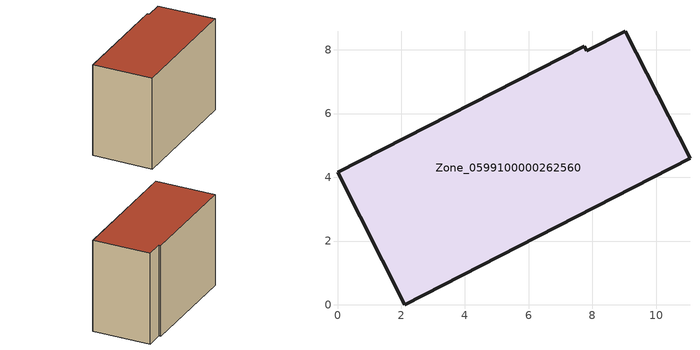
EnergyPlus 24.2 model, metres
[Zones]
Zone_0599100000262560
 floor ground (C_G): 9.03,8.58 11.06,4.6 2.11,0 0,4.16 7.74,8.12 7.81,7.97 z0
 wall outside (C_F): 2.11,0 11.06,4.6 9.03,8.58 7.81,7.97 7.74,8.12 0,4.16 2.11,0 z0:7.13
 roof outside (C_R): 11.06,4.6 9.03,8.58 7.81,7.97 7.74,8.12 0,4.16 2.11,0 z7.13
[BUILDING]
Pand.0599100000262560: North Axis=0; Terrain=City; Loads Convergence Tolerance Value=0.04; Temperature Convergence Tolerance Value=0.4; Solar Distribution=FullExterior; Maximum Number of Warmup Days=25; Minimum Number of Warmup Days=1
[Site:Location]
Rotterdam.The.Hague.AP_ZH_NLD Design_Conditions: Latitude=51.96; Longitude=4.45; Time Zone=1; Elevation=-4.5
[SITE:GROUNDTEMPERATURE:BUILDINGSURFACE]
18, 18, 18, 18, 18, 18, 18, 18, 18, 18, 18, 18
[MATERIAL] Thermal Absorptance=0.9; Solar Absorptance=0.7; Visible Absorptance=0.7
Name | Roughness | Thickness | Conductivity | Density | Specific Heat
G.TI.1946 | MediumSmooth | 0.15 | 1 | 540 | 1210
F.TI.1946 | Rough | 0.3 | 0.857143 | 1920 | 840
R.TI.1946 | MediumRough | 0.2 | 0.1 | 1500 | 1000
[CONSTRUCTION]
C_G: G.TI.1946
C_F: F.TI.1946
C_R: R.TI.1946
[ZONE]
Zone_0599100000262560: Type=1; Multiplier=1; Ceiling Height=Autocalculate; Volume=Autocalculate; Floor Area=autocalculate; Part of Total Floor Area=Yes
[ZONEINFILTRATION:DESIGNFLOWRATE]
Infil_Zone_0599100000262560: Zone or ZoneList or Space or SpaceList=Zone_0599100000262560; Schedule=AlwaysOn; Design Flow Rate Calculation Method=Flow/Area; Flow Rate per Floor Area=0.003; Constant Term Coefficient=1; Temperature Term Coefficient=0; Velocity Term Coefficient=0; Velocity Squared Term Coefficient=0
[HVACTEMPLATE:ZONE:IDEALLOADSAIRSYSTEM]
Zone_0599100000262560: Maximum Heating Supply Air Temperature=50; Minimum Cooling Supply Air Temperature=13; Maximum Heating Supply Air Humidity Ratio=0.0156; Minimum Cooling Supply Air Humidity Ratio=0.0077; Heating Limit=NoLimit; Cooling Limit=NoLimit; Dehumidification Control Type=ConstantSensibleHeatRatio; Cooling Sensible Heat Ratio=0.7; Dehumidification Setpoint=60; Humidification Control Type=None; Humidification Setpoint=30; Outdoor Air Method=None; Outdoor Air Flow Rate per Person=0.00944; Outdoor Air Flow Rate per Zone Floor Area=0; Outdoor Air Flow Rate per Zone=0; Demand Controlled Ventilation Type=None; Outdoor Air Economizer Type=NoEconomizer; Heat Recovery Type=None; Sensible Heat Recovery Effectiveness=0.7; Latent Heat Recovery Effectiveness=0.65
[ZONECONTROL:THERMOSTAT]
ThermostatControl_Zone_0599100000262560: Zone or ZoneList=Zone_0599100000262560; Control Type Schedule=DualSetpointControlType; Control 1=Thermostat_Zone_0599100000262560; Temperature Difference Between Cutout And Setpoint=0
[THERMOSTATSETPOINT:DUALSETPOINT]
Thermostat_Zone_0599100000262560: Heating Setpoint Temperature Schedule=HeatingSetpoint_Zone_0599100000262560; Cooling Setpoint Temperature Schedule=CoolingSetpoint_Zone_0599100000262560
[SCHEDULE:COMPACT]
HeatingSetpoint_Zone_0599100000262560: Through: 12/31, For: AllDays, Until: 24:00, 21
CoolingSetpoint_Zone_0599100000262560: Through: 12/31, For: AllDays, Until: 24:00, 24
DualSetpointControlType: Through: 12/31, For: AllDays, Until: 24:00, 4
AlwaysOn: Through: 12/31, For: AllDays, Until: 24:00, 1
